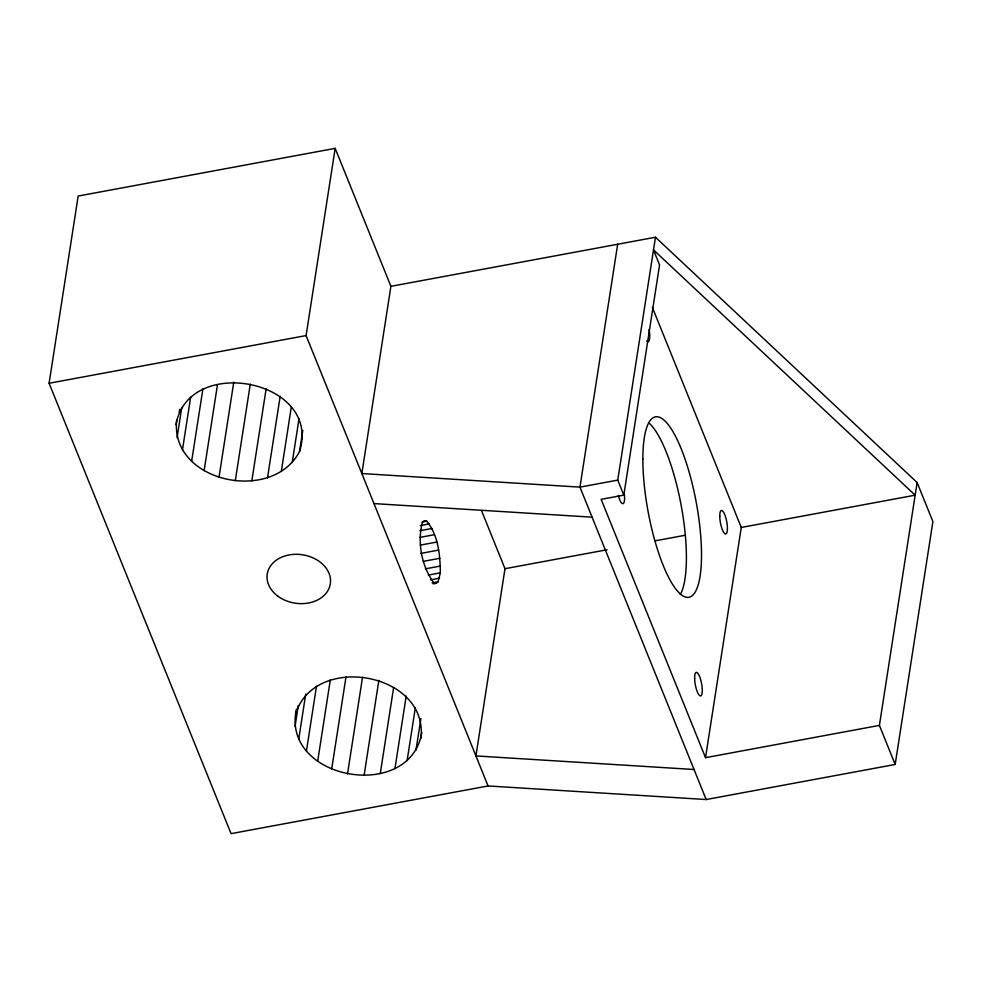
<?xml version="1.0" encoding="UTF-8"?>
<svg xmlns="http://www.w3.org/2000/svg" width="982" height="982" viewBox="0 0 982 982"><rect width="100%" height="100%" fill="white"/><g stroke="black" fill="none" stroke-linecap="round" stroke-linejoin="round"><path stroke-width="1.47" d="M440.329 572.837C440.169 555.211 438.365 535.215 426.716 521.197L424.359 520.607L422.407 522.154C417.178 542.052 421.511 566.209 433.811 582.743L436.168 583.333L438.119 581.786L440.329 572.837L428.299 575.071M421.818 732.327C410.501 802.699 280.889 780.187 296.38 709.274M420.885 738.366C429.024 672.719 314.584 652.33 295.668 713.804M655.473 237.239L917.127 482.53L932.9 521.577L895.179 764.462L706.181 799.532L488.066 785.956L231.065 833.644L49.1 383.262L78.179 196.044L335.169 148.356L390.91 286.327L361.842 473.545L579.957 487.133L617.752 480.112L655.473 237.239L390.91 286.327M175.974 424.752C188.139 353.827 322.28 379.96 299.535 451.462C272.701 503.791 170.009 482.579 176.674 420.222M179.19 412.354L179.657 409.334M177.079 437.628L181.768 407.432M182.419 450.124L190.631 397.28M191.65 461.38L202.906 388.909M204.133 470.623L217.501 384.563M219.011 477.227L233.79 382.108M235.287 480.75L250.287 384.122M251.822 480.935L266.134 388.835M267.521 477.78L280.189 396.249M281.306 471.507L291.384 406.585M488.066 785.956L306.089 335.574L335.169 148.356M292.219 462.534L299.019 418.749M299.535 451.462L302.824 430.325M295.017 726.594L298.307 705.457M298.688 739.36L305.721 694.065M306.409 751.205L316.486 686.283M317.665 761.345L330.32 679.814M331.683 769.078L345.983 676.979M347.53 773.89L362.53 677.261M364.089 775.436L378.868 680.317M380.267 773.62L393.635 687.56M394.948 768.562L406.192 696.091M407.125 760.62L415.325 707.777M415.963 750.309L420.885 718.603M481.511 510.579L504.993 568.701L475.926 755.919L694.041 769.495M617.678 244.248L579.957 487.133L706.181 799.532M705.518 757.674L601.144 499.335L623.828 495.137L659.573 264.907L653.509 249.882L915.163 495.186L741.275 527.457L705.518 757.674L879.406 725.403L917.127 482.53M49.1 383.262L306.089 335.574M422.211 522.031L426.716 521.197M420.296 525.554L429.318 523.885M419.952 530.71L431.982 528.476M419.498 537.473L434.523 534.674M420.247 545.12L436.781 542.064M420.554 553.455L438.586 550.116M423.303 561.36L439.838 558.292M425.402 568.836L440.427 566.049M430.521 579.871L439.543 578.202M504.993 568.701L607.109 549.748M655.166 540.837L685.203 535.251M432.105 582.903L438.119 581.786M433.16 583.885L436.168 583.333M373.982 503.594L592.097 517.17M879.406 725.403L895.179 764.462M652.379 307.44L741.275 527.457M617.752 480.112L623.828 495.137M649.077 329.449A11.968 3.192 79.5 0 1 646.721 341.061M624.184 492.915A11.968 3.192 79.5 0 1 623.153 503.619A11.968 3.192 79.5 0 1 618.304 495.468M649.544 423.537A91.756 24.501 79.5 0 1 681.508 507.252A91.756 24.501 79.5 0 1 680.305 594.527M277.44 595.841A31.915 24.476 8.8 0 0 329.829 586.119A31.915 24.476 8.8 0 0 289.076 554.94A31.915 24.476 8.8 0 0 277.44 595.841M719.769 516.102A11.968 3.192 79.5 0 0 725.551 534.012A11.968 3.192 79.5 0 0 725.477 516.606A11.968 3.192 79.5 0 0 719.769 516.102M694.642 678.611A11.968 3.192 79.5 0 0 700.596 695.931A11.968 3.192 79.5 0 0 700.141 677.924A11.968 3.192 79.5 0 0 694.642 678.611M642.854 459.097A91.756 24.501 79.5 0 0 686.811 597.338A91.756 24.501 79.5 0 0 686.921 464.781A91.756 24.501 79.5 0 0 642.854 459.097"/></g></svg>
